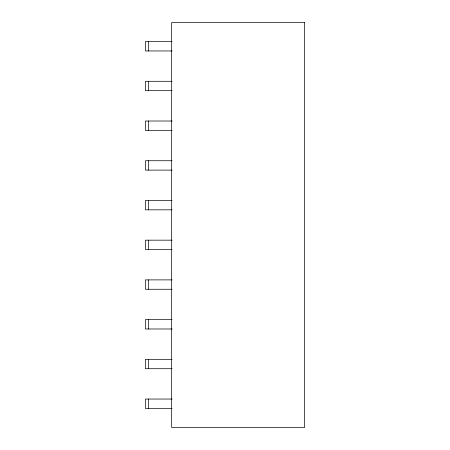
<?xml version="1.0" encoding="UTF-8"?>
<svg xmlns="http://www.w3.org/2000/svg" width="450" height="450" viewBox="0 0 450 450"><rect width="100%" height="100%" fill="white"/><g stroke="black" fill="none" stroke-linecap="round" stroke-linejoin="round"><path stroke-width="0.67" d="M172.08 41.58L145.406 41.58L145.406 50.957L172.08 50.957M172.08 81.298L145.406 81.298L145.406 90.675L172.08 90.675M172.08 121.016L145.406 121.016L145.406 130.393L172.08 130.393M172.08 160.734L145.406 160.734L145.406 170.111L172.08 170.111M172.08 200.453L145.406 200.453L145.406 209.829L172.08 209.829M172.08 240.171L145.406 240.171L145.406 249.547L172.08 249.547M172.08 279.889L145.406 279.889L145.406 289.266L172.08 289.266M172.08 319.607L145.406 319.607L145.406 328.984L172.08 328.984M172.08 359.325L145.406 359.325L145.406 368.702L172.08 368.702M172.08 399.043L145.406 399.043L145.406 408.42L172.08 408.42M148.534 41.58L148.534 50.957M148.534 81.298L148.534 90.675M148.534 121.016L148.534 130.393M148.534 160.734L148.534 170.111M148.534 200.453L148.534 209.829M148.534 240.171L148.534 249.547M148.534 279.889L148.534 289.266M148.534 319.607L148.534 328.984M148.534 359.325L148.534 368.702M148.534 399.043L148.534 408.42M304.594 22.5L171.675 22.5L171.675 427.5L304.594 427.5L304.594 22.5"/></g></svg>
